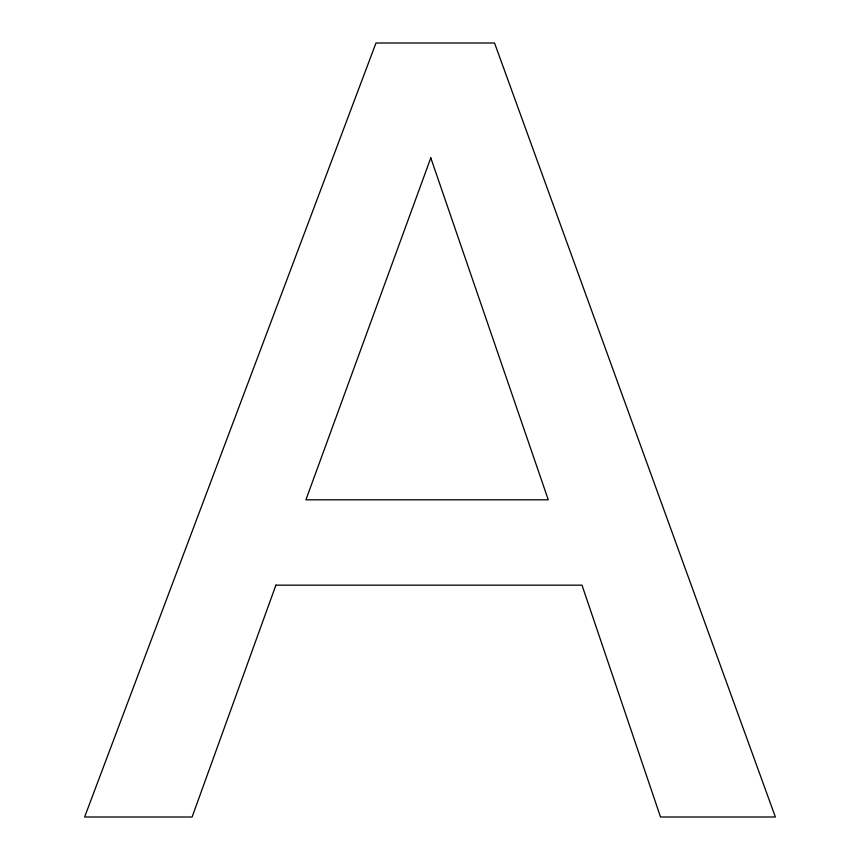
<?xml version="1.0" encoding="UTF-8"?>
<svg xmlns="http://www.w3.org/2000/svg" width="860" height="860" viewBox="0 0 860 860"><rect width="100%" height="100%" fill="white"/><g stroke="black" fill="none" stroke-linecap="round" stroke-linejoin="round"><path stroke-width="1.29" d="M275.888 585.166L192.113 817L84.624 817L375.992 43L494.543 43L775.376 817L660.512 817L582.005 585.166L275.888 585.166M430.796 157.864L305.913 499.81L548.282 499.81L430.796 157.864"/></g></svg>
